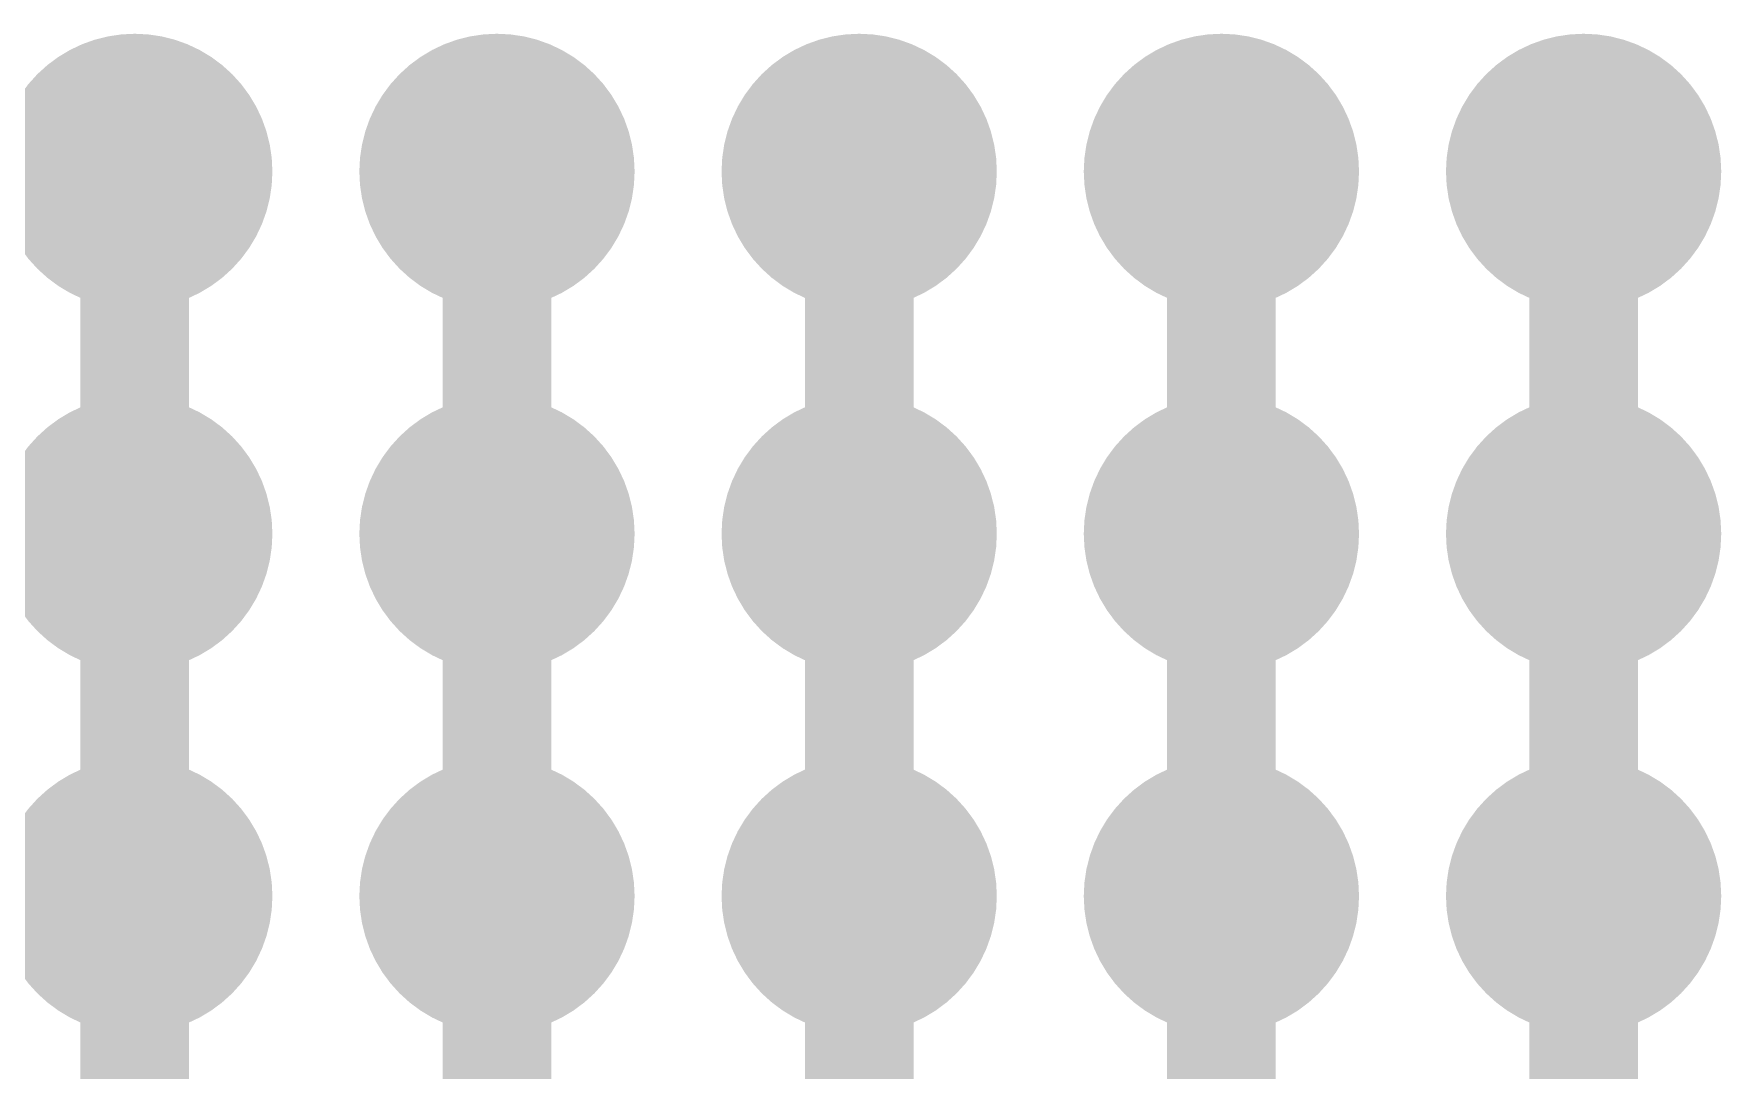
# Model space of a CAD drawing. Extents: x 0 to 65, y 0 to 56.5.
# Drawn here: x 6.02 to 17.86, y 12.75 to 20.02 of the extents above; entities that cross this region are included whole.
import ezdxf

# ---------------------------------------------------------------- set-up
doc = ezdxf.new("R2010")
doc.units = 0
for name, color, linetype in [('16', 132, 'CONTINUOUS'), ('18', 110, 'CONTINUOUS'), ('21', 253, 'CONTINUOUS'), ('30', 253, 'CONTINUOUS')]:
    doc.layers.add(name, color=color, linetype=linetype)

# ---------------------------------------------------------------- blocks, each defined once
blk = doc.blocks.new('RECT')
blk.add_solid([(-0.5, -0.5), (0.5, -0.5), (-0.5, 0.5), (0.5, 0.5)])
blk = doc.blocks.new('ROUNDV')
at = {"const_width": 0.5}
blk.add_lwpolyline([(0, -0.25, 1), (0, 0.25, 1), (0, -0.25)], format="xyb", dxfattribs=at)

msp = doc.modelspace()

# ---------------------------------------------------------------- linework, layer by layer
at = {"layer": '16', "const_width": 0.6096}
for points in [[(6.731, 16.51), (6.731, 19.05)], [(9.271, 16.51), (9.271, 19.05)], [(11.811, 16.51), (11.811, 19.05)], [(14.351, 16.51), (14.351, 19.05)], [(16.891, 16.51), (16.891, 19.05)], [(6.731, 13.97), (6.731, 16.51)], [(9.271, 13.97), (9.271, 16.51)], [(11.811, 13.97), (11.811, 16.51)], [(14.351, 13.97), (14.351, 16.51)], [(16.891, 13.97), (16.891, 16.51)], [(6.731, 11.43), (6.731, 13.97)], [(9.271, 11.43), (9.271, 13.97)], [(11.811, 11.43), (11.811, 13.97)], [(14.351, 11.43), (14.351, 13.97)], [(16.891, 11.43), (16.891, 13.97)]]:
    msp.add_lwpolyline(points, dxfattribs=at)
at = {"layer": '16', "const_width": 0.3048}
for points in [[(6.8834, 19.05, 1), (6.5786, 19.05)], [(9.4234, 19.05, 1), (9.1186, 19.05)], [(11.9634, 19.05, 1), (11.6586, 19.05)], [(14.5034, 19.05, 1), (14.1986, 19.05)], [(17.0434, 19.05, 1), (16.7386, 19.05)], [(6.8834, 16.51, 1), (6.5786, 16.51)], [(9.4234, 16.51, 1), (9.1186, 16.51)], [(11.9634, 16.51, 1), (11.6586, 16.51)], [(14.5034, 16.51, 1), (14.1986, 16.51)], [(17.0434, 16.51, 1), (16.7386, 16.51)], [(6.5786, 16.51, 1), (6.8834, 16.51)], [(9.1186, 16.51, 1), (9.4234, 16.51)], [(11.6586, 16.51, 1), (11.9634, 16.51)], [(14.1986, 16.51, 1), (14.5034, 16.51)], [(16.7386, 16.51, 1), (17.0434, 16.51)], [(6.8834, 13.97, 1), (6.5786, 13.97)], [(9.4234, 13.97, 1), (9.1186, 13.97)], [(11.9634, 13.97, 1), (11.6586, 13.97)], [(14.5034, 13.97, 1), (14.1986, 13.97)], [(17.0434, 13.97, 1), (16.7386, 13.97)], [(6.5786, 13.97, 1), (6.8834, 13.97)], [(9.1186, 13.97, 1), (9.4234, 13.97)], [(11.6586, 13.97, 1), (11.9634, 13.97)], [(14.1986, 13.97, 1), (14.5034, 13.97)], [(16.7386, 13.97, 1), (17.0434, 13.97)]]:
    msp.add_lwpolyline(points, format="xyb", dxfattribs=at)
at = {"layer": '21', "const_width": 0.6096}
for points in [[(6.731, 19.05), (6.731, 8.636)], [(9.271, 19.05), (9.271, 8.636)], [(11.811, 19.05), (11.811, 8.636)], [(14.351, 19.05), (14.351, 8.636)], [(16.891, 19.05), (16.891, 8.636)]]:
    msp.add_lwpolyline(points, dxfattribs=at)
at = {"layer": '21', "const_width": 0.3048}
for points in [[(6.8834, 19.05, 1), (6.5786, 19.05)], [(9.4234, 19.05, 1), (9.1186, 19.05)], [(11.9634, 19.05, 1), (11.6586, 19.05)], [(14.5034, 19.05, 1), (14.1986, 19.05)], [(17.0434, 19.05, 1), (16.7386, 19.05)]]:
    msp.add_lwpolyline(points, format="xyb", dxfattribs=at)

# ---------------------------------------------------------------- block references
at = {"layer": '18', "xscale": 1.9304, "yscale": 1.9304}
for p in [(6.731, 19.05), (6.731, 19.05), (9.271, 19.05), (9.271, 19.05), (11.811, 19.05), (11.811, 19.05), (14.351, 19.05), (14.351, 19.05), (16.891, 19.05), (16.891, 19.05), (6.731, 16.51), (6.731, 16.51), (9.271, 16.51), (9.271, 16.51), (11.811, 16.51), (11.811, 16.51), (14.351, 16.51), (14.351, 16.51), (16.891, 16.51), (16.891, 16.51), (6.731, 13.97), (6.731, 13.97), (9.271, 13.97), (9.271, 13.97), (11.811, 13.97), (11.811, 13.97), (14.351, 13.97), (14.351, 13.97), (16.891, 13.97), (16.891, 13.97)]:
    msp.add_blockref('ROUNDV', p, dxfattribs=at)
at = {"layer": '30', "xscale": 0.762, "yscale": 10.541}
for p in [(6.731, 13.9065), (9.271, 13.9065), (11.811, 13.9065), (14.351, 13.9065), (16.891, 13.9065)]:
    msp.add_blockref('RECT', p, dxfattribs=at)

doc.saveas('drawing.dxf')
